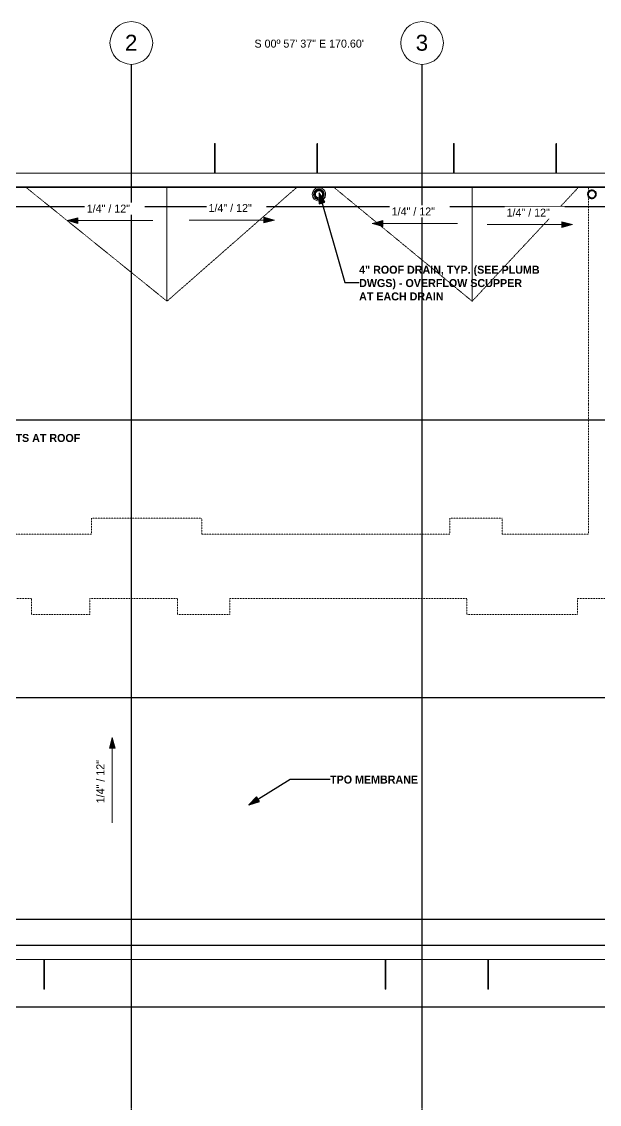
# Model space of a CAD drawing. Header units: inches. Extents: x -4126 to -1830, y 9773 to 12297.
# Drawn here: x -3278 to -2628, y 11078 to 12296 of the extents above; entities that cross this region are included whole.
import ezdxf

# ---------------------------------------------------------------- set-up
doc = ezdxf.new("R2010")
doc.units = ezdxf.units.IN
doc.header["$MEASUREMENT"] = 0
doc.linetypes.add('Dash 1_16_', pattern=[0.125, 0.0625, -0.0625])
doc.linetypes.add('Grid Line 1_2_', pattern=[0.875, 0.5, -0.125, 0.125, -0.125])
for name, color, linetype, lineweight in [('0-1', 7, 'Continuous', 5), ('0-3', 165, 'Continuous', 5), ('A-ANNO-NOTE', 131, 'Continuous', 9), ('A-FLOR-1', 7, 'Dash 1_16_', 9), ('A-ROOF', 132, 'Continuous', 13), ('A-ROOF-1', 7, 'Dash 1_16_', 9), ('A-WALL-1', 113, 'Continuous', 9), ('G-ANNO-DIMS', 111, 'Continuous', 9), ('G-ANNO-TEXT', 231, 'Continuous', 30), ('G-ANNO-TEXT-1', 231, 'Continuous', 9), ('G-ANNO-TEXT-2', 147, 'Continuous', 20), ('M-EQPM', 50, 'Continuous', 9), ('S-BEAM', 12, 'Continuous', 9), ('S-GRID-1', 1, 'Grid Line 1_2_', 30), ('S-GRID-IDEN', 1, 'Continuous', 9), ('S-GRID-IDEN-1', 147, 'Continuous', 9)]:
    doc.layers.add(name, color=color, linetype=linetype, lineweight=lineweight)
doc.styles.add('Arial', font='arial.ttf', dxfattribs={"height": 18})
doc.styles.add('Century Gothic', font='ufonts.com_century-gothic.ttf', dxfattribs={"height": 9})
doc.styles.add('Century Gothic_B', font='GOTHICB.TTF', dxfattribs={"height": 9})

# ---------------------------------------------------------------- blocks, each defined once
blk = doc.blocks.new('Grid - Grid Head - Circle-1738874-FLOOR PLAN - ROOF')
at = {"layer": 'S-GRID-IDEN-1'}
for start, end in [(360, 180), (180, 360)]:
    blk.add_arc((0, 0), 0.25, start, end, dxfattribs=at)
blk = doc.blocks.new('CTR - 1st Phase - Structure_rvt-1-FLOOR PLAN - ROOF')
at = {"layer": 'S-GRID-1'}
for p, q in [((-3154.3, 9772.6), (-3154.3, 12247.5)), ((-2827.3, 9772.6), (-2827.3, 12247.5)), ((-1830.2, 12087.2), (-4077, 12087.2)), ((-1830.2, 11847.2), (-4077, 11847.2)), ((-1830.2, 11535.2), (-4077, 11535.2)), ((-1830.2, 11285.8), (-4077, 11285.8)), ((-1830.2, 11187.2), (-4077, 11187.2))]:
    blk.add_line(p, q, dxfattribs=at)
at = {"layer": '0-3', "xscale": 95.99999999999994, "yscale": 95.99999999999994, "zscale": 95.99999999999994}
for p in [(-3154.3, 12271.5), (-2827.3, 12271.5)]:
    blk.add_blockref('Grid - Grid Head - Circle-1738874-FLOOR PLAN - ROOF', p, dxfattribs=at)
at = {"layer": 'S-GRID-IDEN', "char_height": 18, "width": 16.968, "attachment_point": 1, "style": 'Arial'}
for s, insert in [('2', (-3161.5, 12280.8)), ('3', (-2834.5, 12280.8))]:
    blk.add_mtext(s, dxfattribs=dict(at, insert=insert))
blk = doc.blocks.new('Basic Wall _ EXT - FIBER CEMENT - SMALL - ___-2145929-FLOOR PLAN - ROOF')
at = {"layer": 'A-WALL-1'}
for p, q in [((-2061.4, 12125.2), (-3867.3, 12125.2)), ((-2076.8, 12109.7), (-3851.8, 12109.7)), ((-3851.6, 12109.5), (-2077, 12109.5)), ((-2077.5, 12109), (-3851.1, 12109))]:
    blk.add_line(p, q, dxfattribs=at)
blk = doc.blocks.new('Basic Wall _ EXT - FIBER CEMENT - SMALL - ___-2145931-FLOOR PLAN - ROOF')
at = {"layer": 'A-WALL-1'}
for p, q in [((-3410.6, 11256.5), (-3411, 11257)), ((-3411, 11257), (-3407.7, 11257)), ((-3407.7, 11256.5), (-3410.5, 11256.5)), ((-3407.7, 11253.6), (-3410.3, 11256.3)), ((-3410.3, 11256.3), (-3407.7, 11256.3)), ((-3407.7, 11257), (-2077.5, 11257)), ((-2077, 11256.5), (-3407.7, 11256.5)), ((-3407.7, 11256.3), (-2076.8, 11256.3)), ((-3394.9, 11240.8), (-3407.7, 11253.6)), ((-2077.5, 11257), (-2077.1, 11256.5)), ((-2076.8, 11256.3), (-2061.4, 11240.8)), ((-3394.9, 11240.8), (-2061.4, 11240.8))]:
    blk.add_line(p, q, dxfattribs=at)
at = {"layer": 'A-WALL-1', "flags": 128}
for points in [[(-3410.5, 11256.5), (-3410.5, 11256.5), (-3410.5, 11256.5), (-3410.6, 11256.5)], [(-3410.3, 11256.3), (-3410.4, 11256.3), (-3410.4, 11256.4), (-3410.5, 11256.4), (-3410.5, 11256.5), (-3410.5, 11256.5), (-3410.5, 11256.5)], [(-2077.1, 11256.5), (-2077, 11256.5), (-2077, 11256.5), (-2077, 11256.5)], [(-2077, 11256.5), (-2077, 11256.5), (-2077, 11256.5), (-2077, 11256.4), (-2076.9, 11256.4), (-2076.9, 11256.3), (-2076.8, 11256.3)]]:
    blk.add_lwpolyline(points, dxfattribs=at)
blk = doc.blocks.new('22142613 - Roof Drains - Type A - 15_ Strainer - 8_ Drain-V2-FLOOR PLAN - ROOF')
at = {"layer": 'M-EQPM'}
for p, q in [((-2640.3, 12101.2), (-2640.3, 12101)), ((-2632.3, 12101), (-2632.3, 12101.2))]:
    blk.add_line(p, q, dxfattribs=at)
at = {"layer": 'M-EQPM', "flags": 128}
for points in [[(-2640, 12103.8), (-2640.6, 12104.2), (-2640.7, 12104.2)], [(-2640.4, 12104.6), (-2640.3, 12104.6), (-2639.7, 12104.2)], [(-2639.1, 12104.8), (-2639.5, 12105.4), (-2639.6, 12105.4)], [(-2639.2, 12105.7), (-2639.1, 12105.7), (-2638.7, 12105.1)], [(-2637.9, 12105.4), (-2638.1, 12106.2), (-2638.2, 12106.2)], [(-2637.7, 12106.4), (-2637.7, 12106.3), (-2637.4, 12105.6)], [(-2636.6, 12105.7), (-2636.6, 12106.5), (-2636.6, 12106.6)], [(-2636.1, 12106.6), (-2636.1, 12106.5), (-2636.1, 12105.7)], [(-2635.2, 12105.6), (-2635, 12106.3), (-2635, 12106.4)], [(-2634.5, 12106.2), (-2634.5, 12106.2), (-2634.8, 12105.4)], [(-2634, 12105.1), (-2633.5, 12105.7), (-2633.5, 12105.7)], [(-2633.1, 12105.4), (-2633.1, 12105.4), (-2633.6, 12104.8)], [(-2633, 12104.2), (-2632.3, 12104.6), (-2632.2, 12104.7)], [(-2631.9, 12104.3), (-2632, 12104.2), (-2632.7, 12103.8)], [(-2641.6, 12101.6), (-2641.5, 12101.6), (-2640.7, 12101.7)], [(-2640.7, 12101.2), (-2641.5, 12101.1), (-2641.6, 12101.1)], [(-2640.6, 12102.5), (-2641.3, 12102.7), (-2641.4, 12102.8)], [(-2641.4, 12100), (-2641.4, 12100), (-2640.6, 12100.3)], [(-2640.5, 12099.8), (-2641.2, 12099.5), (-2641.3, 12099.5)], [(-2641.2, 12103.2), (-2641.2, 12103.2), (-2640.4, 12103)], [(-2640.8, 12098.4), (-2640.7, 12098.5), (-2640.1, 12099)], [(-2639.8, 12098.6), (-2640.4, 12098.1), (-2640.5, 12098)], [(-2639.7, 12097.2), (-2639.6, 12097.2), (-2639.2, 12097.9)], [(-2638.8, 12097.6), (-2639.2, 12096.9), (-2639.3, 12096.9)], [(-2638.2, 12096.3), (-2638.2, 12096.4), (-2638, 12097.2)], [(-2637.5, 12097), (-2637.7, 12096.3), (-2637.8, 12096.2)], [(-2636.6, 12096), (-2636.6, 12096.1), (-2636.6, 12096.9)], [(-2636.1, 12096.9), (-2636.1, 12096.1), (-2636.1, 12096)], [(-2634.9, 12096.2), (-2634.9, 12096.3), (-2635.2, 12097)], [(-2634.7, 12097.2), (-2634.4, 12096.4), (-2634.4, 12096.3)], [(-2633.4, 12096.9), (-2633.4, 12096.9), (-2633.9, 12097.6)], [(-2633.5, 12097.9), (-2633, 12097.2), (-2633, 12097.2)], [(-2632.1, 12098), (-2632.2, 12098.1), (-2632.8, 12098.6)], [(-2632.6, 12099), (-2631.9, 12098.5), (-2631.8, 12098.4)], [(-2632.2, 12103), (-2631.5, 12103.2), (-2631.4, 12103.2)], [(-2631.3, 12099.5), (-2631.4, 12099.5), (-2632.2, 12099.8)], [(-2631.2, 12102.8), (-2631.3, 12102.7), (-2632.1, 12102.5)], [(-2632, 12100.3), (-2631.3, 12100), (-2631.2, 12100)], [(-2631.9, 12101.7), (-2631.1, 12101.6), (-2631, 12101.6)], [(-2631, 12101.1), (-2631.1, 12101.1), (-2631.9, 12101.2)]]:
    blk.add_lwpolyline(points, dxfattribs=at)
at = {"layer": 'M-EQPM'}
for major_axis, start_param, end_param in [((4, 0), 0, 3.141593), ((4.43, 0), 2.43676, 2.549818), ((4.43, 0), 2.128072, 2.241119), ((4.43, 0), 1.820803, 1.933842), ((4.43, 0), 1.514279, 1.627314), ((4.43, 0), 1.207751, 1.32079), ((4.43, 0), 0.900473, 1.013521), ((4.43, 0), 0.591774, 0.704832), ((4.43, 0), 3.060354, 3.141593), ((4.43, 0), 3.141593, 3.173424), ((4.43, 0), 2.747406, 2.860472), ((4.43, 0), 3.375724, 3.488791), ((4, 0), 3.141593, 6.283185), ((4.43, 0), 3.693397, 3.806455), ((4.43, 0), 4.013027, 4.126075), ((4.43, 0), 4.334077, 4.447116), ((4.43, 0), 4.655871, 4.768907), ((4.43, 0), 4.977662, 5.090701), ((4.43, 0), 5.298703, 5.411751), ((4.43, 0), 5.618323, 5.731381), ((4.43, 0), 0.28112, 0.394187), ((4.43, 0), 5.935987, 6.049054), ((4.43, 0), 0, 0.081239), ((4.43, 0), 6.251354, 6.283185)]:
    blk.add_ellipse((-2636.3, 12101.3), major_axis=major_axis, ratio=0.999788, start_param=start_param, end_param=end_param, dxfattribs=at)
blk = doc.blocks.new('22142613 - Roof Drains - Type A - 15_ Strainer - 8_ Drain-2082947-FLOOR PLAN - ROOF')
at = {"layer": 'M-EQPM'}
for p, q in [((-2371.6, 12104.1), (-2372.8, 12105)), ((-2370.5, 12105), (-2371.4, 12106.3)), ((-2369.3, 12105.6), (-2369.7, 12107)), ((-2366.6, 12107), (-2367, 12105.6)), ((-2364.9, 12106.3), (-2365.8, 12105)), ((-2363.5, 12105), (-2364.7, 12104.1)), ((-2375.6, 12101.2), (-2375.6, 12101.2)), ((-2372.6, 12101.6), (-2374.1, 12101.6)), ((-2372.4, 12100.2), (-2374, 12099.7)), ((-2372.3, 12102.9), (-2373.7, 12103.4)), ((-2371.9, 12098.9), (-2373.2, 12098)), ((-2372.1, 12101.2), (-2372.1, 12101)), ((-2371, 12097.9), (-2371.9, 12096.6)), ((-2369.8, 12097.2), (-2370.3, 12095.6)), ((-2366, 12095.6), (-2366.5, 12097.2)), ((-2364.4, 12096.6), (-2365.3, 12097.9)), ((-2363.1, 12098), (-2364.4, 12098.9)), ((-2364.1, 12101), (-2364.1, 12101.2)), ((-2362.6, 12103.4), (-2364, 12102.9)), ((-2362.3, 12099.7), (-2363.9, 12100.2)), ((-2362.2, 12101.6), (-2363.7, 12101.6)), ((-2360.6, 12101.2), (-2360.6, 12101.2))]:
    blk.add_line(p, q, dxfattribs=at)
at = {"layer": 'M-EQPM', "flags": 128}
for points in [[(-2371.8, 12103.8), (-2372.5, 12104.2), (-2373.1, 12104.6)], [(-2372.8, 12105), (-2372.2, 12104.6), (-2371.5, 12104.2)], [(-2370.9, 12104.8), (-2371.4, 12105.4), (-2371.8, 12106)], [(-2371.4, 12106.3), (-2371, 12105.7), (-2370.5, 12105.1)], [(-2369.7, 12105.4), (-2370, 12106.2), (-2370.2, 12106.9)], [(-2369.7, 12107), (-2369.5, 12106.3), (-2369.2, 12105.6)], [(-2368.4, 12105.7), (-2368.4, 12106.5), (-2368.4, 12107.2)], [(-2367.9, 12107.2), (-2367.9, 12106.5), (-2367.9, 12105.7)], [(-2367.1, 12105.6), (-2366.8, 12106.3), (-2366.6, 12107)], [(-2366.1, 12106.9), (-2366.3, 12106.2), (-2366.6, 12105.4)], [(-2365.8, 12105.1), (-2365.3, 12105.7), (-2364.9, 12106.3)], [(-2364.5, 12106), (-2364.9, 12105.4), (-2365.4, 12104.8)], [(-2364.8, 12104.2), (-2364.1, 12104.6), (-2363.5, 12105)], [(-2363.2, 12104.6), (-2363.8, 12104.2), (-2364.5, 12103.8)], [(-2374.1, 12101.6), (-2373.3, 12101.6), (-2372.6, 12101.7)], [(-2372.6, 12101.2), (-2373.4, 12101.1), (-2374.1, 12101.1)], [(-2374, 12099.7), (-2373.2, 12100), (-2372.5, 12100.3)], [(-2372.4, 12102.5), (-2373.1, 12102.7), (-2373.9, 12102.9)], [(-2372.3, 12099.8), (-2373.1, 12099.5), (-2373.8, 12099.2)], [(-2373.7, 12103.4), (-2373, 12103.2), (-2372.2, 12103)], [(-2373.2, 12098), (-2372.6, 12098.5), (-2371.9, 12099)], [(-2371.6, 12098.6), (-2372.3, 12098.1), (-2372.9, 12097.6)], [(-2371.9, 12096.6), (-2371.5, 12097.2), (-2371, 12097.9)], [(-2370.6, 12097.6), (-2371.1, 12096.9), (-2371.5, 12096.3)], [(-2370.3, 12095.6), (-2370, 12096.4), (-2369.8, 12097.2)], [(-2369.3, 12097), (-2369.6, 12096.3), (-2369.8, 12095.5)], [(-2368.4, 12095.2), (-2368.4, 12096.1), (-2368.4, 12096.9)], [(-2367.9, 12096.9), (-2367.9, 12096.1), (-2367.9, 12095.2)], [(-2366.5, 12095.5), (-2366.7, 12096.3), (-2367, 12097)], [(-2366.5, 12097.2), (-2366.3, 12096.4), (-2366, 12095.6)], [(-2364.8, 12096.3), (-2365.2, 12096.9), (-2365.7, 12097.6)], [(-2365.3, 12097.9), (-2364.8, 12097.2), (-2364.4, 12096.6)], [(-2363.4, 12097.6), (-2364, 12098.1), (-2364.7, 12098.6)], [(-2364.4, 12099), (-2363.7, 12098.5), (-2363.1, 12098)], [(-2364.1, 12103), (-2363.3, 12103.2), (-2362.6, 12103.4)], [(-2362.5, 12099.2), (-2363.2, 12099.5), (-2364, 12099.8)], [(-2362.4, 12102.9), (-2363.1, 12102.7), (-2363.9, 12102.5)], [(-2363.8, 12100.3), (-2363.1, 12100), (-2362.3, 12099.7)], [(-2363.7, 12101.7), (-2362.9, 12101.6), (-2362.2, 12101.6)], [(-2362.2, 12101.1), (-2362.9, 12101.1), (-2363.7, 12101.2)]]:
    blk.add_lwpolyline(points, dxfattribs=at)
at = {"layer": 'M-EQPM'}
for centre, major_axis, start_param, end_param in [((-2368.1, 12101.2), (7.5, 0), 0, 3.141593), ((-2368.1, 12101.2), (6, 0), 2.540227, 2.768432), ((-2368.1, 12101.2), (6, 0), 2.230094, 2.456861), ((-2368.1, 12101.3), (4, 0), 0, 3.141593), ((-2368.1, 12101.3), (4.43, 0), 2.43676, 2.549818), ((-2368.1, 12101.2), (6, 0), 1.921009, 2.146732), ((-2368.1, 12101.3), (4.43, 0), 2.128072, 2.241119), ((-2368.1, 12101.2), (6, 0), 1.612475, 1.83765), ((-2368.1, 12101.3), (4.43, 0), 1.820803, 1.933842), ((-2368.1, 12101.3), (4.43, 0), 1.514279, 1.627314), ((-2368.1, 12101.2), (6, 0), 1.303943, 1.529118), ((-2368.1, 12101.3), (4.43, 0), 1.207751, 1.32079), ((-2368.1, 12101.2), (6, 0), 0.994861, 1.220584), ((-2368.1, 12101.3), (4.43, 0), 0.900473, 1.013521), ((-2368.1, 12101.3), (4.43, 0), 0.591774, 0.704832), ((-2368.1, 12101.2), (6, 0), 0.684732, 0.911499), ((-2368.1, 12101.2), (6, 0), 0.373161, 0.601365), ((-2368.1, 12101.2), (7.5, 0), 3.141593, 6.283185), ((-2368.1, 12101.2), (7.5, 0), 3.141593, 6.283185), ((-2368.1, 12101.2), (6, 0), 2.851802, 3.081699), ((-2368.1, 12101.2), (6, 0), 3.16507, 3.39675), ((-2368.1, 12101.2), (6, 0), 3.48012, 3.713498), ((-2368.1, 12101.2), (6, 0), 3.796864, 4.031687), ((-2368.1, 12101.3), (4.43, 0), 3.060354, 3.141593), ((-2368.1, 12101.3), (4.43, 0), 3.141593, 3.173424), ((-2368.1, 12101.3), (4.43, 0), 3.375724, 3.488791), ((-2368.1, 12101.3), (4.43, 0), 2.747406, 2.860472), ((-2368.1, 12101.3), (4, 0), 3.141593, 6.283185), ((-2368.1, 12101.3), (4.43, 0), 3.693397, 3.806455), ((-2368.1, 12101.2), (6, 0), 4.11505, 4.350924), ((-2368.1, 12101.3), (4.43, 0), 4.013027, 4.126075), ((-2368.1, 12101.3), (4.43, 0), 4.334077, 4.447116), ((-2368.1, 12101.2), (6, 0), 4.434283, 4.67071), ((-2368.1, 12101.3), (4.43, 0), 4.655871, 4.768907), ((-2368.1, 12101.2), (6, 0), 4.754068, 4.990495), ((-2368.1, 12101.3), (4.43, 0), 4.977662, 5.090701), ((-2368.1, 12101.2), (6, 0), 5.073854, 5.309728), ((-2368.1, 12101.3), (4.43, 0), 5.298703, 5.411751), ((-2368.1, 12101.3), (4.43, 0), 5.618323, 5.731381), ((-2368.1, 12101.2), (6, 0), 5.393091, 5.627914), ((-2368.1, 12101.3), (4.43, 0), 0.28112, 0.394187), ((-2368.1, 12101.3), (4.43, 0), 5.935987, 6.049054), ((-2368.1, 12101.3), (4.43, 0), 0, 0.081239), ((-2368.1, 12101.3), (4.43, 0), 6.251354, 6.283185), ((-2368.1, 12101.2), (6, 0), 5.71128, 5.944658), ((-2368.1, 12101.2), (6, 0), 0.059893, 0.289791), ((-2368.1, 12101.2), (6, 0), 6.028028, 6.259707)]:
    blk.add_ellipse(centre, major_axis=major_axis, ratio=0.999788, start_param=start_param, end_param=end_param, dxfattribs=at)
blk = doc.blocks.new('Walls 26 - Walls 1-3379312-FLOOR PLAN - ROOF')
at = {"layer": 'S-BEAM'}
for p, q in [((-2676.7, 12158.1), (-2676.7, 12125.2)), ((-2676, 12125.2), (-2676, 12158.1))]:
    blk.add_line(p, q, dxfattribs=at)
blk.add_ellipse((-2676.3, 12158.1), major_axis=(0.375, 0), ratio=0.93544, start_param=0, end_param=3.141593, dxfattribs=at)
blk = doc.blocks.new('Walls 30 - Walls 1-3379321-FLOOR PLAN - ROOF')
at = {"layer": 'S-BEAM'}
for p, q in [((-2791.9, 12158.1), (-2791.9, 12125.2)), ((-2791.2, 12125.2), (-2791.2, 12158.1))]:
    blk.add_line(p, q, dxfattribs=at)
blk.add_ellipse((-2791.5, 12158.1), major_axis=(0.375, 0), ratio=0.93544, start_param=0, end_param=3.141593, dxfattribs=at)
blk = doc.blocks.new('Walls 66 - Walls 1-3381963-FLOOR PLAN - ROOF')
at = {"layer": 'S-BEAM'}
for p, q in [((-2868.7, 11240.8), (-2868.7, 11207.8)), ((-2867.9, 11207.8), (-2867.9, 11240.8))]:
    blk.add_line(p, q, dxfattribs=at)
blk.add_ellipse((-2868.3, 11207.8), major_axis=(0.375, 0), ratio=0.93544, start_param=3.141593, end_param=6.283185, dxfattribs=at)
blk = doc.blocks.new('Walls 67 - Walls 1-3381972-FLOOR PLAN - ROOF')
at = {"layer": 'S-BEAM'}
for p, q in [((-2753.5, 11240.8), (-2753.5, 11207.8)), ((-2752.7, 11207.8), (-2752.7, 11240.8))]:
    blk.add_line(p, q, dxfattribs=at)
blk.add_ellipse((-2753.1, 11207.8), major_axis=(0.375, 0), ratio=0.93544, start_param=3.141593, end_param=6.283185, dxfattribs=at)
blk = doc.blocks.new('Walls 64 - Walls 1-3382145-FLOOR PLAN - ROOF')
at = {"layer": 'S-BEAM'}
for p, q in [((-3252.7, 11240.8), (-3252.7, 11207.8)), ((-3251.9, 11207.8), (-3251.9, 11240.8))]:
    blk.add_line(p, q, dxfattribs=at)
blk.add_ellipse((-3252.3, 11207.8), major_axis=(0.375, 0), ratio=0.93544, start_param=3.141593, end_param=6.283185, dxfattribs=at)
blk = doc.blocks.new('Walls 84 - Walls 1-3429426-FLOOR PLAN - ROOF')
at = {"layer": 'S-BEAM'}
for p, q in [((-2945.5, 12158.1), (-2945.5, 12125.2)), ((-2944.8, 12125.2), (-2944.8, 12158.1))]:
    blk.add_line(p, q, dxfattribs=at)
blk.add_ellipse((-2945.1, 12158.1), major_axis=(0.375, 0), ratio=0.93544, start_param=0, end_param=3.141593, dxfattribs=at)
blk = doc.blocks.new('Walls 85 - Walls 1-3429435-FLOOR PLAN - ROOF')
at = {"layer": 'S-BEAM'}
for p, q in [((-3060.7, 12158.1), (-3060.7, 12125.2)), ((-3060, 12125.2), (-3060, 12158.1))]:
    blk.add_line(p, q, dxfattribs=at)
blk.add_ellipse((-3060.3, 12158.1), major_axis=(0.375, 0), ratio=0.93544, start_param=0, end_param=3.141593, dxfattribs=at)

msp = doc.modelspace()

# ---------------------------------------------------------------- hatches: boundary and pattern name
at = {"layer": 'G-ANNO-DIMS'}
for points in [[(-3226.3, 12071.8), (-3214.3, 12068.5), (-3214.3, 12075)], [(-2883.3, 12068.5), (-2871.3, 12065.3), (-2871.3, 12071.7)]]:
    msp.add_hatch(color=256, dxfattribs=at).paths.add_polyline_path(points, flags=0)
at = {"layer": 'G-ANNO-TEXT'}
for points in [[(-2943.2, 12102.9), (-2942.9, 12090.5), (-2936.8, 12092.3)], [(-3022, 11414.6), (-3010.1, 11418.3), (-3013.6, 11423.7)]]:
    msp.add_hatch(color=256, dxfattribs=at).paths.add_polyline_path(points, flags=0)

# ---------------------------------------------------------------- linework, layer by layer
at = {"layer": 'A-FLOR-1'}
for p, q in [((-2640, 11865.6), (-2640, 11719.2)), ((-3075, 11737.2), (-3199.2, 11737.2)), ((-3199.2, 11737.2), (-3199.2, 11719.2)), ((-3075, 11719.2), (-3075, 11737.2)), ((-2737.2, 11737.2), (-2796, 11737.2)), ((-2796, 11737.2), (-2796, 11719.2)), ((-2737.2, 11719.2), (-2737.2, 11737.2)), ((-3199.2, 11719.2), (-3407.7, 11719.2)), ((-2796, 11719.2), (-3075, 11719.2)), ((-2640, 11719.2), (-2737.2, 11719.2)), ((-3409.2, 11646.7), (-3266.4, 11646.7)), ((-3266.4, 11646.7), (-3266.4, 11628.7)), ((-3201, 11628.7), (-3201, 11646.7)), ((-3201, 11646.7), (-3102.4, 11646.7)), ((-3102.4, 11646.7), (-3102.4, 11628.7)), ((-3043.6, 11628.7), (-3043.6, 11646.7)), ((-3043.6, 11646.7), (-2776.8, 11646.7)), ((-2776.8, 11646.7), (-2776.8, 11628.7)), ((-2652.6, 11628.7), (-2652.6, 11646.7)), ((-2652.6, 11646.7), (-2501.3, 11646.7)), ((-3266.4, 11628.7), (-3201, 11628.7)), ((-3102.4, 11628.7), (-3043.6, 11628.7)), ((-2776.8, 11628.7), (-2652.6, 11628.7))]:
    msp.add_line(p, q, dxfattribs=at)
at = {"layer": 'A-ROOF'}
for p, q in [((-3114.2, 12109), (-3114.2, 11981.1)), ((-2771, 11981.1), (-2771, 12109))]:
    msp.add_line(p, q, dxfattribs=at)
at = {"layer": 'A-ROOF-1'}
for p, q in [((-3114.2, 11981.1), (-3272.6, 12109)), ((-2968.4, 12109), (-3114.2, 11981.1)), ((-2771, 11981.1), (-2926.3, 12109)), ((-2651.6, 12109), (-2771, 11981.1)), ((-2640, 12105), (-2640, 12109)), ((-2640, 12103.8), (-2640, 12104.4)), ((-2640, 12098.4), (-2640, 12098.8)), ((-2640, 11865.6), (-2640, 12097.5))]:
    msp.add_line(p, q, dxfattribs=at)
at = {"layer": 'G-ANNO-DIMS'}
for p, q in [((-3214.3, 12075), (-3226.3, 12071.8)), ((-3226.3, 12071.8), (-3214.3, 12068.5)), ((-3130.3, 12071.8), (-3226.3, 12071.8)), ((-3214.3, 12068.5), (-3214.3, 12075)), ((-3089.3, 12072.4), (-2993.3, 12072.4)), ((-3005.3, 12069.2), (-2993.3, 12072.4)), ((-2871.3, 12071.7), (-2883.3, 12068.5)), ((-2883.3, 12068.5), (-2871.3, 12065.3)), ((-2787.3, 12068.5), (-2883.3, 12068.5)), ((-2871.3, 12065.3), (-2871.3, 12071.7)), ((-2754.1, 12067.2), (-2658.1, 12067.2)), ((-2670.1, 12064), (-2658.1, 12067.2)), ((-3172.5, 11478.6), (-3175.7, 11490.6)), ((-3175.7, 11394.6), (-3175.7, 11490.6))]:
    msp.add_line(p, q, dxfattribs=at)
at = {"layer": 'G-ANNO-TEXT'}
for p, q in [((-2943.2, 12102.9), (-2942.9, 12090.5)), ((-2936.8, 12092.3), (-2943.2, 12102.9)), ((-2943.2, 12102.9), (-2914.3, 12002)), ((-2942.9, 12090.5), (-2936.8, 12092.3)), ((-2914.3, 12002), (-2898.1, 12002)), ((-3022, 11414.6), (-2975.7, 11443.6)), ((-2975.7, 11443.6), (-2930.8, 11443.5)), ((-3013.6, 11423.7), (-3022, 11414.6)), ((-3010.1, 11418.3), (-3013.6, 11423.7)), ((-3022, 11414.6), (-3010.1, 11418.3))]:
    msp.add_line(p, q, dxfattribs=at)

# ---------------------------------------------------------------- block references
at = {"layer": '0-1'}
msp.add_blockref('CTR - 1st Phase - Structure_rvt-1-FLOOR PLAN - ROOF', (0, 0), dxfattribs=at)
at = {"layer": 'A-WALL-1'}
for name in ['Basic Wall _ EXT - FIBER CEMENT - SMALL - ___-2145929-FLOOR PLAN - ROOF', 'Basic Wall _ EXT - FIBER CEMENT - SMALL - ___-2145931-FLOOR PLAN - ROOF']:
    msp.add_blockref(name, (0, 0), dxfattribs=at)
at = {"layer": 'M-EQPM'}
for name, p in [('22142613 - Roof Drains - Type A - 15_ Strainer - 8_ Drain-2082947-FLOOR PLAN - ROOF', (-575.2, 0)), ('22142613 - Roof Drains - Type A - 15_ Strainer - 8_ Drain-V2-FLOOR PLAN - ROOF', (0, 0))]:
    msp.add_blockref(name, p, dxfattribs=at)
at = {"layer": 'S-BEAM'}
for name in ['Walls 85 - Walls 1-3429435-FLOOR PLAN - ROOF', 'Walls 84 - Walls 1-3429426-FLOOR PLAN - ROOF', 'Walls 30 - Walls 1-3379321-FLOOR PLAN - ROOF', 'Walls 26 - Walls 1-3379312-FLOOR PLAN - ROOF', 'Walls 64 - Walls 1-3382145-FLOOR PLAN - ROOF', 'Walls 66 - Walls 1-3381963-FLOOR PLAN - ROOF', 'Walls 67 - Walls 1-3381972-FLOOR PLAN - ROOF']:
    msp.add_blockref(name, (0, 0), dxfattribs=at)

# ---------------------------------------------------------------- texts
at = {"layer": 'A-ANNO-NOTE', "insert": (-3364.2, 11831.8), "char_height": 9, "width": 185.133, "attachment_point": 1, "style": 'Century Gothic_B'}
msp.add_mtext('12/12 CRICKETS AT ROOF', dxfattribs=at)
at = {"layer": 'G-ANNO-TEXT-1', "char_height": 9, "attachment_point": 1, "style": 'Century Gothic_B'}
for s, insert, width in [('4" ROOF DRAIN, TYP. (SEE PLUMB', (-2898.1, 12021), 237.249), ('DWGS) - OVERFLOW SCUPPER', (-2898.1, 12006), 218.16), ('AT EACH DRAIN', (-2898.1, 11991), 116.049), ('TPO MEMBRANE', (-2930.8, 11447.6), 117.867)]:
    msp.add_mtext(s, dxfattribs=dict(at, insert=insert, width=width))
at = {"layer": 'G-ANNO-TEXT-2', "insert": (-3015.8, 12275.3), "char_height": 9, "width": 151.197, "attachment_point": 1, "style": 'Century Gothic'}
msp.add_mtext('S 00º 57\' 37" E 170.60\'', dxfattribs=at)

# ---------------------------------------------------------------- next in the draw order: texts
at = {"layer": 'G-ANNO-DIMS', "char_height": 9, "width": 62.924, "attachment_point": 1, "line_spacing_factor": 0.984502, "style": 'Century Gothic', "bg_fill": 3, "box_fill_scale": 1.25, "bg_fill_color": 256, "bg_fill_true_color": 13158600, "bg_fill_transparency": 0}
for insert in [(-3204.5, 12089.7), (-3067.5, 12090.4), (-2861.5, 12086.5), (-2732.3, 12085.2)]:
    msp.add_mtext('1/4" / 12"', dxfattribs=dict(at, insert=insert))
at = {"layer": 'G-ANNO-DIMS', "insert": (-3193.6, 11416.4), "char_height": 9, "width": 62.924, "attachment_point": 1, "rotation": 90, "line_spacing_factor": 0.984502, "style": 'Century Gothic', "bg_fill": 3, "box_fill_scale": 1.25, "bg_fill_color": 256, "bg_fill_true_color": 13158600, "bg_fill_transparency": 0}
msp.add_mtext('1/4" / 12"', dxfattribs=at)

# ---------------------------------------------------------------- next in the draw order: hatches: boundary and pattern name
at = {"layer": 'G-ANNO-DIMS'}
for points in [[(-2993.3, 12072.4), (-3005.3, 12075.6), (-3005.3, 12069.2)], [(-2658.1, 12067.2), (-2670.1, 12070.4), (-2670.1, 12064)], [(-3175.7, 11490.6), (-3178.9, 11478.6), (-3172.5, 11478.6)]]:
    msp.add_hatch(color=256, dxfattribs=at).paths.add_polyline_path(points, flags=0)

# ---------------------------------------------------------------- next in the draw order: linework, layer by layer
for p, q in [((-2993.3, 12072.4), (-3005.3, 12075.6)), ((-3005.3, 12075.6), (-3005.3, 12069.2)), ((-2658.1, 12067.2), (-2670.1, 12070.4)), ((-2670.1, 12070.4), (-2670.1, 12064)), ((-3175.7, 11490.6), (-3178.9, 11478.6)), ((-3178.9, 11478.6), (-3172.5, 11478.6))]:
    msp.add_line(p, q, dxfattribs=at)

doc.saveas('drawing.dxf')
